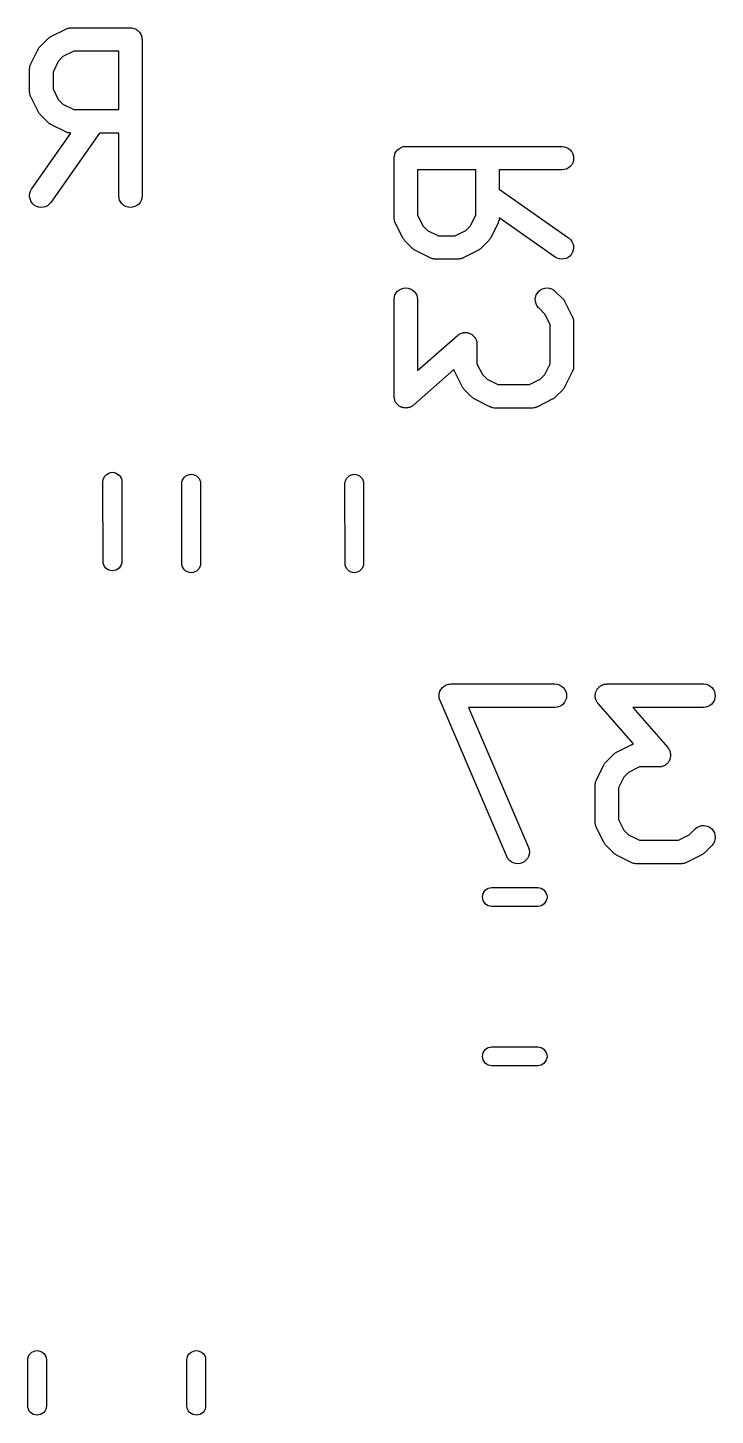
# Model space of a CAD drawing. Extents: x 112.9 to 160.3, y -137 to -94.4.
# Drawn here: x 149.33 to 153.74, y -114.01 to -105.13 of the extents above; entities that cross this region are included whole.
import ezdxf

# ---------------------------------------------------------------- set-up
doc = ezdxf.new("R2010")
doc.units = 0
doc.layers.add('BLACK', color=7, linetype='CONTINUOUS')

msp = doc.modelspace()

# ---------------------------------------------------------------- linework, layer by layer
at = {"layer": 'BLACK', "linetype": 'CONTINUOUS'}
for p, q in [((149.478, -105.183), (149.574, -105.135)), ((149.574, -105.135), (149.575, -105.135)), ((149.575, -105.135), (149.577, -105.134)), ((149.577, -105.134), (149.579, -105.133)), ((149.579, -105.133), (149.583, -105.132)), ((149.583, -105.132), (149.588, -105.13)), ((149.588, -105.13), (149.59, -105.129)), ((149.59, -105.129), (149.593, -105.129)), ((149.593, -105.129), (149.598, -105.128)), ((149.598, -105.128), (149.603, -105.128)), ((149.603, -105.128), (149.605, -105.128)), ((149.605, -105.128), (149.607, -105.127)), ((149.607, -105.127), (149.988, -105.127)), ((149.988, -105.127), (149.989, -105.127)), ((149.989, -105.127), (149.989, -105.127)), ((149.989, -105.127), (149.989, -105.127)), ((149.989, -105.127), (149.989, -105.127)), ((149.989, -105.127), (149.996, -105.128)), ((149.996, -105.128), (150.003, -105.129)), ((150.003, -105.129), (150.003, -105.129)), ((150.003, -105.129), (150.004, -105.129)), ((150.004, -105.129), (150.01, -105.131)), ((150.01, -105.131), (150.017, -105.133)), ((150.017, -105.133), (150.017, -105.133)), ((150.017, -105.133), (150.018, -105.133)), ((150.018, -105.133), (150.024, -105.137)), ((150.024, -105.137), (150.03, -105.14)), ((149.411, -105.245), (149.459, -105.197)), ((149.459, -105.197), (149.46, -105.196)), ((149.46, -105.196), (149.463, -105.194)), ((149.463, -105.194), (149.466, -105.191)), ((149.466, -105.191), (149.469, -105.189)), ((149.469, -105.189), (149.471, -105.187)), ((149.471, -105.187), (149.475, -105.185)), ((149.475, -105.185), (149.478, -105.183)), ((150.03, -105.14), (150.03, -105.14)), ((150.03, -105.14), (150.03, -105.14)), ((150.03, -105.14), (150.036, -105.145)), ((150.036, -105.145), (150.041, -105.15)), ((150.041, -105.15), (150.041, -105.15)), ((150.041, -105.15), (150.042, -105.15)), ((150.042, -105.15), (150.046, -105.155)), ((150.046, -105.155), (150.051, -105.161)), ((150.051, -105.161), (150.051, -105.161)), ((150.051, -105.161), (150.051, -105.161)), ((150.051, -105.161), (150.054, -105.168)), ((150.054, -105.168), (150.057, -105.174)), ((150.057, -105.174), (150.058, -105.174)), ((150.058, -105.174), (150.058, -105.174)), ((150.058, -105.174), (150.06, -105.181)), ((150.06, -105.181), (150.062, -105.188)), ((150.062, -105.188), (150.062, -105.188)), ((150.062, -105.188), (150.062, -105.188)), ((150.062, -105.188), (150.062, -105.195)), ((150.062, -105.195), (150.063, -105.202)), ((150.063, -105.202), (150.063, -106.202)), ((149.35, -105.359), (149.397, -105.264)), ((149.397, -105.264), (149.398, -105.263)), ((149.398, -105.263), (149.4, -105.26)), ((149.4, -105.26), (149.402, -105.256)), ((149.402, -105.256), (149.404, -105.253)), ((149.404, -105.253), (149.406, -105.251)), ((149.406, -105.251), (149.409, -105.248)), ((149.409, -105.248), (149.411, -105.245)), ((149.556, -105.312), (149.526, -105.342)), ((149.625, -105.277), (149.556, -105.312)), ((149.913, -105.277), (149.625, -105.277)), ((149.913, -105.651), (149.913, -105.277)), ((149.342, -105.387), (149.343, -105.382)), ((149.342, -105.39), (149.342, -105.387)), ((149.342, -105.392), (149.342, -105.39)), ((149.342, -105.393), (149.342, -105.392)), ((149.342, -105.536), (149.342, -105.393)), ((149.343, -105.377), (149.344, -105.375)), ((149.343, -105.382), (149.343, -105.377)), ((149.344, -105.373), (149.346, -105.368)), ((149.344, -105.375), (149.344, -105.373)), ((149.346, -105.368), (149.348, -105.363)), ((149.348, -105.363), (149.349, -105.361)), ((149.349, -105.361), (149.35, -105.359)), ((149.526, -105.342), (149.492, -105.411)), ((149.492, -105.411), (149.492, -105.518)), ((149.342, -105.538), (149.342, -105.536)), ((149.342, -105.54), (149.342, -105.538)), ((149.343, -105.545), (149.342, -105.54)), ((149.343, -105.55), (149.343, -105.545)), ((149.344, -105.552), (149.343, -105.55)), ((149.344, -105.555), (149.344, -105.552)), ((149.346, -105.559), (149.344, -105.555)), ((149.347, -105.564), (149.346, -105.559)), ((149.348, -105.566), (149.347, -105.564)), ((149.349, -105.568), (149.348, -105.566)), ((149.35, -105.569), (149.349, -105.568)), ((149.397, -105.664), (149.35, -105.569)), ((149.492, -105.518), (149.526, -105.587)), ((149.399, -105.668), (149.397, -105.664)), ((149.401, -105.672), (149.399, -105.668)), ((149.403, -105.674), (149.401, -105.672)), ((149.526, -105.587), (149.556, -105.617)), ((149.556, -105.617), (149.625, -105.651)), ((149.625, -105.651), (149.913, -105.651)), ((149.405, -105.677), (149.403, -105.674)), ((149.408, -105.68), (149.405, -105.677)), ((149.411, -105.683), (149.408, -105.68)), ((149.411, -105.684), (149.411, -105.683)), ((149.459, -105.732), (149.411, -105.684)), ((149.462, -105.734), (149.459, -105.732)), ((149.465, -105.737), (149.462, -105.734)), ((149.468, -105.739), (149.465, -105.737)), ((149.47, -105.741), (149.468, -105.739)), ((149.474, -105.743), (149.47, -105.741)), ((149.477, -105.745), (149.474, -105.743)), ((149.478, -105.746), (149.477, -105.745)), ((149.574, -105.793), (149.478, -105.746)), ((149.355, -106.159), (149.606, -105.801)), ((149.789, -105.801), (149.478, -106.245)), ((149.576, -105.794), (149.574, -105.793)), ((149.578, -105.795), (149.576, -105.794)), ((149.582, -105.797), (149.578, -105.795)), ((149.587, -105.799), (149.582, -105.797)), ((149.589, -105.799), (149.587, -105.799)), ((149.592, -105.8), (149.589, -105.799)), ((149.597, -105.8), (149.592, -105.8)), ((149.602, -105.801), (149.597, -105.8)), ((149.604, -105.801), (149.602, -105.801)), ((149.606, -105.801), (149.604, -105.801)), ((149.913, -105.801), (149.789, -105.801)), ((149.913, -106.202), (149.913, -105.801)), ((151.681, -105.94), (151.683, -105.933)), ((151.683, -105.932), (151.687, -105.926)), ((151.683, -105.933), (151.683, -105.932)), ((151.683, -105.933), (151.683, -105.933)), ((151.687, -105.926), (151.69, -105.92)), ((151.69, -105.92), (151.695, -105.914)), ((151.69, -105.92), (151.69, -105.92)), ((151.69, -105.92), (151.69, -105.92)), ((151.695, -105.914), (151.7, -105.909)), ((151.7, -105.908), (151.705, -105.904)), ((151.7, -105.909), (151.7, -105.908)), ((151.7, -105.909), (151.7, -105.909)), ((151.705, -105.904), (151.711, -105.899)), ((151.711, -105.899), (151.718, -105.896)), ((151.711, -105.899), (151.711, -105.899)), ((151.711, -105.899), (151.711, -105.899)), ((151.718, -105.896), (151.724, -105.893)), ((151.724, -105.892), (151.731, -105.89)), ((151.724, -105.893), (151.724, -105.892)), ((151.724, -105.892), (151.724, -105.892)), ((151.731, -105.89), (151.738, -105.888)), ((151.738, -105.888), (151.738, -105.888)), ((151.738, -105.888), (151.738, -105.888)), ((151.738, -105.888), (151.745, -105.888)), ((151.745, -105.888), (151.752, -105.887)), ((151.752, -105.887), (152.752, -105.887)), ((152.752, -105.887), (152.753, -105.887)), ((152.753, -105.887), (152.768, -105.889)), ((152.768, -105.889), (152.782, -105.893)), ((152.782, -105.893), (152.795, -105.9)), ((152.795, -105.9), (152.806, -105.909)), ((152.806, -105.909), (152.815, -105.921)), ((152.815, -105.921), (152.822, -105.934)), ((152.822, -105.934), (152.826, -105.948)), ((151.677, -105.961), (151.678, -105.954)), ((151.677, -105.962), (151.677, -105.961)), ((151.677, -105.961), (151.677, -105.961)), ((151.677, -105.961), (151.677, -105.961)), ((151.677, -105.961), (151.677, -105.961)), ((151.677, -106.343), (151.677, -105.962)), ((151.678, -105.954), (151.679, -105.947)), ((151.679, -105.946), (151.681, -105.94)), ((151.679, -105.947), (151.679, -105.946)), ((151.679, -105.947), (151.679, -105.947)), ((152.794, -106.024), (152.781, -106.031)), ((152.805, -106.015), (152.794, -106.024)), ((152.815, -106.004), (152.805, -106.015)), ((152.822, -105.991), (152.815, -106.004)), ((152.826, -105.977), (152.822, -105.991)), ((152.826, -105.948), (152.827, -105.962)), ((152.827, -105.962), (152.826, -105.977)), ((151.827, -106.037), (151.827, -106.325)), ((152.201, -106.037), (151.827, -106.037)), ((152.201, -106.325), (152.201, -106.037)), ((152.752, -106.037), (152.351, -106.037)), ((152.351, -106.037), (152.351, -106.161)), ((152.767, -106.035), (152.752, -106.037)), ((152.781, -106.031), (152.767, -106.035)), ((149.342, -106.201), (149.343, -106.186)), ((149.343, -106.215), (149.342, -106.201)), ((149.343, -106.186), (149.348, -106.172)), ((149.348, -106.172), (149.355, -106.159)), ((149.915, -106.217), (149.913, -106.202)), ((150.063, -106.203), (150.061, -106.218)), ((150.063, -106.202), (150.063, -106.203)), ((152.351, -106.161), (152.795, -106.472)), ((149.347, -106.229), (149.343, -106.215)), ((149.353, -106.242), (149.347, -106.229)), ((149.362, -106.254), (149.353, -106.242)), ((149.373, -106.264), (149.362, -106.254)), ((149.386, -106.271), (149.373, -106.264)), ((149.4, -106.275), (149.386, -106.271)), ((149.414, -106.277), (149.4, -106.275)), ((149.429, -106.276), (149.414, -106.277)), ((149.443, -106.273), (149.429, -106.276)), ((149.456, -106.266), (149.443, -106.273)), ((149.468, -106.257), (149.456, -106.266)), ((149.478, -106.246), (149.468, -106.257)), ((149.478, -106.245), (149.478, -106.246)), ((149.919, -106.231), (149.915, -106.217)), ((149.926, -106.244), (149.919, -106.231)), ((149.935, -106.255), (149.926, -106.244)), ((149.946, -106.265), (149.935, -106.255)), ((149.959, -106.272), (149.946, -106.265)), ((149.973, -106.276), (149.959, -106.272)), ((149.988, -106.277), (149.973, -106.276)), ((150.002, -106.276), (149.988, -106.277)), ((150.016, -106.272), (150.002, -106.276)), ((150.029, -106.265), (150.016, -106.272)), ((150.041, -106.256), (150.029, -106.265)), ((150.05, -106.245), (150.041, -106.256)), ((150.057, -106.232), (150.05, -106.245)), ((150.061, -106.218), (150.057, -106.232)), ((151.678, -106.345), (151.677, -106.343)), ((151.678, -106.347), (151.678, -106.345)), ((151.678, -106.352), (151.678, -106.347)), ((151.679, -106.357), (151.678, -106.352)), ((151.679, -106.36), (151.679, -106.357)), ((151.68, -106.362), (151.679, -106.36)), ((151.682, -106.367), (151.68, -106.362)), ((151.683, -106.371), (151.682, -106.367)), ((151.684, -106.373), (151.683, -106.371)), ((151.685, -106.375), (151.684, -106.373)), ((151.685, -106.376), (151.685, -106.375)), ((151.733, -106.472), (151.685, -106.376)), ((151.827, -106.325), (151.862, -106.394)), ((152.167, -106.394), (152.201, -106.325)), ((152.343, -106.376), (152.296, -106.472)), ((152.344, -106.374), (152.343, -106.376)), ((152.345, -106.372), (152.344, -106.374)), ((152.347, -106.368), (152.345, -106.372)), ((152.349, -106.363), (152.347, -106.368)), ((152.35, -106.358), (152.349, -106.361)), ((152.349, -106.361), (152.349, -106.363)), ((152.351, -106.348), (152.35, -106.353)), ((152.35, -106.353), (152.35, -106.358)), ((152.709, -106.595), (152.351, -106.344)), ((152.351, -106.344), (152.351, -106.346)), ((152.351, -106.346), (152.351, -106.348)), ((151.862, -106.394), (151.892, -106.424)), ((151.892, -106.424), (151.961, -106.458)), ((151.961, -106.458), (152.068, -106.458)), ((152.068, -106.458), (152.137, -106.424)), ((152.137, -106.424), (152.167, -106.394)), ((151.735, -106.475), (151.733, -106.472)), ((151.737, -106.479), (151.735, -106.475)), ((151.739, -106.481), (151.737, -106.479)), ((151.741, -106.484), (151.739, -106.481)), ((151.744, -106.487), (151.741, -106.484)), ((151.746, -106.49), (151.744, -106.487)), ((151.747, -106.491), (151.746, -106.49)), ((151.795, -106.539), (151.747, -106.491)), ((151.798, -106.541), (151.795, -106.539)), ((151.801, -106.544), (151.798, -106.541)), ((151.803, -106.546), (151.801, -106.544)), ((151.806, -106.548), (151.803, -106.546)), ((151.81, -106.55), (151.806, -106.548)), ((151.813, -106.552), (151.81, -106.55)), ((151.814, -106.553), (151.813, -106.552)), ((151.909, -106.6), (151.814, -106.553)), ((152.214, -106.553), (152.119, -106.6)), ((152.218, -106.551), (152.214, -106.553)), ((152.222, -106.549), (152.218, -106.551)), ((152.224, -106.547), (152.222, -106.549)), ((152.227, -106.545), (152.224, -106.547)), ((152.23, -106.542), (152.227, -106.545)), ((152.233, -106.539), (152.23, -106.542)), ((152.234, -106.539), (152.233, -106.539)), ((152.282, -106.491), (152.234, -106.539)), ((152.284, -106.488), (152.282, -106.491)), ((152.287, -106.485), (152.284, -106.488)), ((152.289, -106.482), (152.287, -106.485)), ((152.291, -106.48), (152.289, -106.482)), ((152.293, -106.476), (152.291, -106.48)), ((152.295, -106.473), (152.293, -106.476)), ((152.296, -106.472), (152.295, -106.473)), ((152.795, -106.472), (152.796, -106.472)), ((152.796, -106.472), (152.807, -106.482)), ((152.807, -106.482), (152.816, -106.494)), ((152.816, -106.494), (152.823, -106.507)), ((152.825, -106.55), (152.821, -106.564)), ((152.823, -106.507), (152.826, -106.521)), ((152.827, -106.536), (152.825, -106.55)), ((152.826, -106.521), (152.827, -106.536)), ((151.911, -106.601), (151.909, -106.6)), ((151.913, -106.602), (151.911, -106.601)), ((151.918, -106.604), (151.913, -106.602)), ((151.923, -106.606), (151.918, -106.604)), ((151.925, -106.606), (151.923, -106.606)), ((151.927, -106.607), (151.925, -106.606)), ((151.932, -106.607), (151.927, -106.607)), ((151.937, -106.608), (151.932, -106.607)), ((151.94, -106.608), (151.937, -106.608)), ((151.942, -106.608), (151.94, -106.608)), ((151.943, -106.608), (151.942, -106.608)), ((152.086, -106.608), (151.943, -106.608)), ((152.088, -106.608), (152.086, -106.608)), ((152.09, -106.608), (152.088, -106.608)), ((152.095, -106.607), (152.09, -106.608)), ((152.1, -106.607), (152.095, -106.607)), ((152.102, -106.606), (152.1, -106.607)), ((152.105, -106.606), (152.102, -106.606)), ((152.109, -106.604), (152.105, -106.606)), ((152.114, -106.603), (152.109, -106.604)), ((152.116, -106.602), (152.114, -106.603)), ((152.118, -106.601), (152.116, -106.602)), ((152.119, -106.6), (152.118, -106.601)), ((152.722, -106.602), (152.709, -106.595)), ((152.736, -106.607), (152.722, -106.602)), ((152.751, -106.608), (152.736, -106.607)), ((152.765, -106.607), (152.751, -106.608)), ((152.779, -106.603), (152.765, -106.607)), ((152.792, -106.597), (152.779, -106.603)), ((152.804, -106.588), (152.792, -106.597)), ((152.814, -106.577), (152.804, -106.588)), ((152.821, -106.564), (152.814, -106.577)), ((151.683, -106.837), (151.69, -106.824)), ((151.69, -106.824), (151.7, -106.813)), ((151.7, -106.813), (151.711, -106.804)), ((151.711, -106.804), (151.724, -106.797)), ((151.724, -106.797), (151.738, -106.793)), ((151.738, -106.793), (151.753, -106.792)), ((151.753, -106.792), (151.767, -106.793)), ((151.767, -106.793), (151.781, -106.798)), ((151.781, -106.798), (151.794, -106.804)), ((151.794, -106.804), (151.806, -106.814)), ((151.806, -106.814), (151.815, -106.825)), ((151.815, -106.825), (151.822, -106.838)), ((152.588, -106.837), (152.595, -106.825)), ((152.595, -106.825), (152.604, -106.813)), ((152.604, -106.813), (152.616, -106.804)), ((152.616, -106.804), (152.629, -106.797)), ((152.629, -106.797), (152.643, -106.793)), ((152.643, -106.793), (152.657, -106.792)), ((152.657, -106.792), (152.672, -106.793)), ((152.672, -106.793), (152.686, -106.797)), ((152.686, -106.797), (152.699, -106.804)), ((152.699, -106.804), (152.71, -106.814)), ((152.71, -106.814), (152.758, -106.861)), ((151.677, -106.866), (151.679, -106.851)), ((151.677, -106.867), (151.677, -106.866)), ((151.677, -107.486), (151.677, -106.867)), ((151.679, -106.851), (151.683, -106.837)), ((151.822, -106.838), (151.826, -106.852)), ((151.826, -106.852), (151.827, -106.867)), ((151.827, -106.867), (151.827, -107.32)), ((152.582, -106.866), (152.584, -106.851)), ((152.583, -106.88), (152.582, -106.866)), ((152.588, -106.895), (152.583, -106.88)), ((152.584, -106.851), (152.588, -106.837)), ((152.594, -106.908), (152.588, -106.895)), ((152.603, -106.919), (152.594, -106.908)), ((152.758, -106.861), (152.759, -106.862)), ((152.759, -106.862), (152.761, -106.865)), ((152.761, -106.865), (152.764, -106.868)), ((152.764, -106.868), (152.766, -106.871)), ((152.766, -106.871), (152.768, -106.873)), ((152.768, -106.873), (152.77, -106.877)), ((152.77, -106.877), (152.772, -106.881)), ((152.772, -106.881), (152.819, -106.976)), ((152.604, -106.92), (152.603, -106.919)), ((152.643, -106.959), (152.604, -106.92)), ((152.677, -107.027), (152.643, -106.959)), ((152.819, -106.976), (152.82, -106.977)), ((152.82, -106.977), (152.821, -106.979)), ((152.821, -106.979), (152.822, -106.981)), ((152.822, -106.981), (152.823, -106.986)), ((152.823, -106.986), (152.825, -106.991)), ((152.825, -106.991), (152.825, -106.993)), ((152.825, -106.993), (152.826, -106.995)), ((152.826, -106.995), (152.826, -107)), ((152.826, -107), (152.827, -107.005)), ((152.089, -107.093), (152.092, -107.09)), ((152.092, -107.09), (152.095, -107.088)), ((152.095, -107.088), (152.097, -107.087)), ((152.097, -107.087), (152.101, -107.085)), ((152.101, -107.085), (152.105, -107.083)), ((152.105, -107.083), (152.108, -107.082)), ((152.108, -107.082), (152.11, -107.081)), ((152.11, -107.081), (152.115, -107.08)), ((152.115, -107.08), (152.119, -107.079)), ((152.119, -107.079), (152.122, -107.078)), ((152.122, -107.078), (152.124, -107.078)), ((152.124, -107.078), (152.129, -107.078)), ((152.129, -107.078), (152.134, -107.077)), ((152.134, -107.077), (152.136, -107.078)), ((152.136, -107.078), (152.139, -107.078)), ((152.139, -107.078), (152.144, -107.078)), ((152.144, -107.078), (152.148, -107.079)), ((152.148, -107.079), (152.151, -107.08)), ((152.151, -107.08), (152.154, -107.08)), ((152.154, -107.08), (152.158, -107.082)), ((152.158, -107.082), (152.162, -107.083)), ((152.162, -107.083), (152.165, -107.084)), ((152.165, -107.084), (152.167, -107.085)), ((152.167, -107.085), (152.171, -107.088)), ((152.171, -107.088), (152.175, -107.09)), ((152.175, -107.09), (152.177, -107.092)), ((152.177, -107.092), (152.18, -107.093)), ((152.677, -107.278), (152.677, -107.027)), ((152.827, -107.005), (152.827, -107.007)), ((152.827, -107.007), (152.827, -107.01)), ((152.827, -107.01), (152.827, -107.295)), ((151.827, -107.32), (152.084, -107.096)), ((152.084, -107.096), (152.085, -107.095)), ((152.085, -107.095), (152.089, -107.093)), ((152.18, -107.093), (152.183, -107.097)), ((152.183, -107.097), (152.187, -107.1)), ((152.187, -107.1), (152.188, -107.102)), ((152.188, -107.102), (152.19, -107.103)), ((152.19, -107.103), (152.193, -107.107)), ((152.193, -107.107), (152.196, -107.111)), ((152.196, -107.111), (152.197, -107.113)), ((152.197, -107.113), (152.199, -107.115)), ((152.199, -107.115), (152.2, -107.12)), ((152.2, -107.12), (152.203, -107.124)), ((152.203, -107.124), (152.203, -107.126)), ((152.203, -107.126), (152.205, -107.129)), ((152.205, -107.129), (152.206, -107.133)), ((152.206, -107.133), (152.207, -107.138)), ((152.207, -107.138), (152.207, -107.14)), ((152.207, -107.14), (152.208, -107.143)), ((152.208, -107.143), (152.208, -107.148)), ((152.208, -107.148), (152.208, -107.152)), ((152.208, -107.152), (152.208, -107.278)), ((152.061, -107.315), (151.802, -107.542)), ((152.063, -107.319), (152.061, -107.315)), ((152.064, -107.324), (152.063, -107.319)), ((152.065, -107.326), (152.064, -107.324)), ((152.066, -107.328), (152.065, -107.326)), ((152.066, -107.329), (152.066, -107.328)), ((152.114, -107.424), (152.066, -107.329)), ((152.208, -107.278), (152.243, -107.346)), ((152.243, -107.346), (152.273, -107.376)), ((152.613, -107.376), (152.643, -107.346)), ((152.643, -107.346), (152.677, -107.278)), ((152.819, -107.329), (152.772, -107.424)), ((152.82, -107.327), (152.819, -107.329)), ((152.821, -107.325), (152.82, -107.327)), ((152.823, -107.32), (152.821, -107.325)), ((152.825, -107.315), (152.823, -107.32)), ((152.826, -107.311), (152.825, -107.313)), ((152.825, -107.313), (152.825, -107.315)), ((152.827, -107.301), (152.826, -107.306)), ((152.826, -107.306), (152.826, -107.311)), ((152.827, -107.295), (152.827, -107.296)), ((152.827, -107.296), (152.827, -107.298)), ((152.827, -107.298), (152.827, -107.301)), ((152.116, -107.428), (152.114, -107.424)), ((152.118, -107.431), (152.116, -107.428)), ((152.12, -107.434), (152.118, -107.431)), ((152.122, -107.436), (152.12, -107.434)), ((152.125, -107.439), (152.122, -107.436)), ((152.127, -107.443), (152.125, -107.439)), ((152.128, -107.444), (152.127, -107.443)), ((152.176, -107.491), (152.128, -107.444)), ((152.273, -107.376), (152.342, -107.411)), ((152.342, -107.411), (152.544, -107.411)), ((152.544, -107.411), (152.613, -107.376)), ((152.758, -107.444), (152.71, -107.491)), ((152.76, -107.44), (152.758, -107.444)), ((152.763, -107.437), (152.76, -107.44)), ((152.765, -107.435), (152.763, -107.437)), ((152.767, -107.432), (152.765, -107.435)), ((152.769, -107.428), (152.767, -107.432)), ((152.771, -107.425), (152.769, -107.428)), ((152.772, -107.424), (152.771, -107.425)), ((151.678, -107.49), (151.677, -107.486)), ((151.678, -107.495), (151.678, -107.49)), ((151.679, -107.498), (151.678, -107.495)), ((151.679, -107.5), (151.679, -107.498)), ((151.68, -107.505), (151.679, -107.5)), ((151.681, -107.509), (151.68, -107.505)), ((151.682, -107.512), (151.681, -107.509)), ((151.683, -107.514), (151.682, -107.512)), ((151.685, -107.518), (151.683, -107.514)), ((151.687, -107.523), (151.685, -107.518)), ((151.689, -107.525), (151.687, -107.523)), ((151.69, -107.527), (151.689, -107.525)), ((151.693, -107.531), (151.69, -107.527)), ((151.696, -107.535), (151.693, -107.531)), ((151.697, -107.537), (151.696, -107.535)), ((152.179, -107.494), (152.176, -107.491)), ((152.182, -107.497), (152.179, -107.494)), ((152.184, -107.498), (152.182, -107.497)), ((152.187, -107.5), (152.184, -107.498)), ((152.191, -107.502), (152.187, -107.5)), ((152.194, -107.505), (152.191, -107.502)), ((152.195, -107.505), (152.194, -107.505)), ((152.29, -107.553), (152.195, -107.505)), ((152.691, -107.505), (152.595, -107.553)), ((152.694, -107.503), (152.691, -107.505)), ((152.698, -107.501), (152.694, -107.503)), ((152.7, -107.499), (152.698, -107.501)), ((152.703, -107.497), (152.7, -107.499)), ((152.706, -107.494), (152.703, -107.497)), ((152.709, -107.492), (152.706, -107.494)), ((152.71, -107.491), (152.709, -107.492)), ((151.699, -107.539), (151.697, -107.537)), ((151.703, -107.542), (151.699, -107.539)), ((151.706, -107.545), (151.703, -107.542)), ((151.708, -107.546), (151.706, -107.545)), ((151.71, -107.548), (151.708, -107.546)), ((151.715, -107.55), (151.71, -107.548)), ((151.719, -107.553), (151.715, -107.55)), ((151.721, -107.554), (151.719, -107.553)), ((151.723, -107.555), (151.721, -107.554)), ((151.728, -107.556), (151.723, -107.555)), ((151.732, -107.558), (151.728, -107.556)), ((151.735, -107.558), (151.732, -107.558)), ((151.737, -107.559), (151.735, -107.558)), ((151.742, -107.56), (151.737, -107.559)), ((151.747, -107.56), (151.742, -107.56)), ((151.749, -107.56), (151.747, -107.56)), ((151.752, -107.561), (151.749, -107.56)), ((151.757, -107.56), (151.752, -107.561)), ((151.761, -107.56), (151.757, -107.56)), ((151.764, -107.56), (151.761, -107.56)), ((151.766, -107.559), (151.764, -107.56)), ((151.771, -107.558), (151.766, -107.559)), ((151.776, -107.557), (151.771, -107.558)), ((151.778, -107.556), (151.776, -107.557)), ((151.78, -107.555), (151.778, -107.556)), ((151.785, -107.553), (151.78, -107.555)), ((151.789, -107.551), (151.785, -107.553)), ((151.791, -107.55), (151.789, -107.551)), ((151.793, -107.548), (151.791, -107.55)), ((151.797, -107.546), (151.793, -107.548)), ((151.801, -107.543), (151.797, -107.546)), ((151.802, -107.542), (151.801, -107.543)), ((152.292, -107.554), (152.29, -107.553)), ((152.294, -107.555), (152.292, -107.554)), ((152.299, -107.556), (152.294, -107.555)), ((152.304, -107.558), (152.299, -107.556)), ((152.306, -107.558), (152.304, -107.558)), ((152.308, -107.559), (152.306, -107.558)), ((152.313, -107.56), (152.308, -107.559)), ((152.318, -107.561), (152.313, -107.56)), ((152.321, -107.56), (152.318, -107.561)), ((152.323, -107.561), (152.321, -107.56)), ((152.324, -107.561), (152.323, -107.561)), ((152.562, -107.561), (152.324, -107.561)), ((152.564, -107.56), (152.562, -107.561)), ((152.566, -107.561), (152.564, -107.56)), ((152.571, -107.56), (152.566, -107.561)), ((152.576, -107.559), (152.571, -107.56)), ((152.579, -107.559), (152.576, -107.559)), ((152.581, -107.558), (152.579, -107.559)), ((152.586, -107.557), (152.581, -107.558)), ((152.59, -107.555), (152.586, -107.557)), ((152.592, -107.554), (152.59, -107.555)), ((152.595, -107.553), (152.592, -107.554)), ((152.595, -107.553), (152.595, -107.553)), ((149.839, -107.983), (149.849, -107.977)), ((149.849, -107.977), (149.861, -107.974)), ((149.861, -107.974), (149.873, -107.972)), ((149.873, -107.972), (149.884, -107.974)), ((149.884, -107.974), (149.896, -107.977)), ((149.896, -107.977), (149.906, -107.983)), ((149.812, -108.03), (149.813, -108.021)), ((149.813, -108.545), (149.812, -108.03)), ((149.813, -108.021), (149.817, -108.01)), ((149.817, -108.01), (149.822, -107.999)), ((149.822, -107.999), (149.83, -107.99)), ((149.83, -107.99), (149.839, -107.983)), ((149.906, -107.983), (149.915, -107.99)), ((149.915, -107.99), (149.923, -107.999)), ((149.923, -107.999), (149.928, -108.01)), ((149.928, -108.01), (149.932, -108.021)), ((149.932, -108.021), (149.933, -108.03)), ((149.933, -108.03), (149.933, -108.545)), ((150.317, -108.042), (150.318, -108.034)), ((150.318, -108.558), (150.317, -108.042)), ((150.318, -108.034), (150.322, -108.022)), ((150.322, -108.022), (150.327, -108.012)), ((150.327, -108.012), (150.335, -108.003)), ((150.335, -108.003), (150.344, -107.995)), ((150.344, -107.995), (150.354, -107.99)), ((150.354, -107.99), (150.366, -107.986)), ((150.366, -107.986), (150.377, -107.985)), ((150.377, -107.985), (150.389, -107.986)), ((150.389, -107.986), (150.401, -107.99)), ((150.401, -107.99), (150.411, -107.995)), ((150.411, -107.995), (150.42, -108.003)), ((150.42, -108.003), (150.428, -108.012)), ((150.428, -108.012), (150.433, -108.022)), ((150.433, -108.022), (150.437, -108.034)), ((150.437, -108.034), (150.438, -108.042)), ((150.438, -108.042), (150.438, -108.558)), ((151.362, -108.042), (151.363, -108.034)), ((151.363, -108.558), (151.362, -108.042)), ((151.363, -108.034), (151.367, -108.022)), ((151.367, -108.022), (151.372, -108.012)), ((151.372, -108.012), (151.38, -108.003)), ((151.38, -108.003), (151.389, -107.995)), ((151.389, -107.995), (151.399, -107.99)), ((151.399, -107.99), (151.411, -107.986)), ((151.411, -107.986), (151.422, -107.985)), ((151.422, -107.985), (151.434, -107.986)), ((151.434, -107.986), (151.446, -107.99)), ((151.446, -107.99), (151.456, -107.995)), ((151.456, -107.995), (151.465, -108.003)), ((151.465, -108.003), (151.473, -108.012)), ((151.473, -108.012), (151.478, -108.022)), ((151.478, -108.022), (151.482, -108.034)), ((151.482, -108.034), (151.482, -108.042)), ((151.482, -108.042), (151.482, -108.558)), ((149.813, -108.554), (149.813, -108.545)), ((149.817, -108.565), (149.813, -108.554)), ((149.822, -108.576), (149.817, -108.565)), ((149.83, -108.585), (149.822, -108.576)), ((149.839, -108.592), (149.83, -108.585)), ((149.849, -108.598), (149.839, -108.592)), ((149.861, -108.601), (149.849, -108.598)), ((149.873, -108.603), (149.861, -108.601)), ((149.884, -108.601), (149.873, -108.603)), ((149.896, -108.598), (149.884, -108.601)), ((149.906, -108.592), (149.896, -108.598)), ((149.915, -108.585), (149.906, -108.592)), ((149.923, -108.576), (149.915, -108.585)), ((149.928, -108.565), (149.923, -108.576)), ((149.932, -108.554), (149.928, -108.565)), ((149.933, -108.545), (149.932, -108.554)), ((150.318, -108.566), (150.318, -108.558)), ((150.322, -108.578), (150.318, -108.566)), ((150.327, -108.588), (150.322, -108.578)), ((150.335, -108.597), (150.327, -108.588)), ((150.344, -108.605), (150.335, -108.597)), ((150.42, -108.597), (150.411, -108.605)), ((150.428, -108.588), (150.42, -108.597)), ((150.433, -108.578), (150.428, -108.588)), ((150.437, -108.566), (150.433, -108.578)), ((150.438, -108.558), (150.437, -108.566)), ((151.363, -108.566), (151.363, -108.558)), ((151.367, -108.578), (151.363, -108.566)), ((151.372, -108.588), (151.367, -108.578)), ((151.38, -108.597), (151.372, -108.588)), ((151.389, -108.605), (151.38, -108.597)), ((151.465, -108.597), (151.456, -108.605)), ((151.473, -108.588), (151.465, -108.597)), ((151.478, -108.578), (151.473, -108.588)), ((151.482, -108.566), (151.478, -108.578)), ((151.482, -108.558), (151.482, -108.566)), ((150.354, -108.61), (150.344, -108.605)), ((150.366, -108.614), (150.354, -108.61)), ((150.377, -108.615), (150.366, -108.614)), ((150.389, -108.614), (150.377, -108.615)), ((150.401, -108.61), (150.389, -108.614)), ((150.411, -108.605), (150.401, -108.61)), ((151.399, -108.61), (151.389, -108.605)), ((151.411, -108.614), (151.399, -108.61)), ((151.422, -108.615), (151.411, -108.614)), ((151.434, -108.614), (151.422, -108.615)), ((151.446, -108.61), (151.434, -108.614)), ((151.456, -108.605), (151.446, -108.61)), ((151.965, -109.402), (151.966, -109.395)), ((151.966, -109.395), (151.967, -109.388)), ((151.967, -109.387), (151.969, -109.381)), ((151.967, -109.388), (151.967, -109.387)), ((151.967, -109.388), (151.967, -109.388)), ((151.969, -109.381), (151.971, -109.374)), ((151.971, -109.373), (151.975, -109.367)), ((151.971, -109.374), (151.971, -109.373)), ((151.971, -109.374), (151.971, -109.374)), ((151.975, -109.367), (151.978, -109.361)), ((151.978, -109.36), (151.983, -109.355)), ((151.978, -109.361), (151.978, -109.36)), ((151.978, -109.361), (151.978, -109.361)), ((151.983, -109.355), (151.987, -109.35)), ((151.987, -109.35), (151.987, -109.349)), ((151.987, -109.349), (151.988, -109.349)), ((151.988, -109.349), (151.993, -109.345)), ((151.993, -109.345), (151.999, -109.34)), ((151.999, -109.34), (152.005, -109.337)), ((151.999, -109.34), (151.999, -109.34)), ((151.999, -109.34), (151.999, -109.34)), ((152.005, -109.337), (152.011, -109.333)), ((152.011, -109.333), (152.012, -109.333)), ((152.012, -109.333), (152.019, -109.331)), ((152.012, -109.333), (152.012, -109.333)), ((152.019, -109.331), (152.025, -109.329)), ((152.025, -109.329), (152.026, -109.329)), ((152.026, -109.329), (152.033, -109.328)), ((152.026, -109.329), (152.026, -109.329)), ((152.033, -109.328), (152.04, -109.327)), ((152.04, -109.327), (152.04, -109.327)), ((152.04, -109.327), (152.04, -109.327)), ((152.04, -109.327), (152.707, -109.327)), ((152.707, -109.327), (152.708, -109.327)), ((152.708, -109.327), (152.723, -109.329)), ((152.723, -109.329), (152.737, -109.333)), ((152.737, -109.333), (152.75, -109.34)), ((152.75, -109.34), (152.761, -109.35)), ((152.761, -109.35), (152.77, -109.361)), ((152.77, -109.361), (152.777, -109.374)), ((152.777, -109.374), (152.781, -109.388)), ((152.781, -109.388), (152.782, -109.403)), ((152.965, -109.402), (152.966, -109.399)), ((152.966, -109.397), (152.967, -109.392)), ((152.966, -109.399), (152.966, -109.397)), ((152.967, -109.387), (152.968, -109.385)), ((152.967, -109.392), (152.967, -109.387)), ((152.968, -109.382), (152.97, -109.378)), ((152.968, -109.385), (152.968, -109.382)), ((152.97, -109.378), (152.971, -109.373)), ((152.971, -109.373), (152.973, -109.371)), ((152.973, -109.371), (152.974, -109.369)), ((152.974, -109.369), (152.976, -109.365)), ((152.976, -109.365), (152.978, -109.36)), ((152.978, -109.36), (152.98, -109.358)), ((152.98, -109.358), (152.981, -109.356)), ((152.981, -109.356), (152.985, -109.353)), ((152.985, -109.353), (152.988, -109.349)), ((152.988, -109.349), (152.99, -109.347)), ((152.99, -109.347), (152.991, -109.346)), ((152.991, -109.346), (152.995, -109.343)), ((152.995, -109.343), (152.999, -109.34)), ((152.999, -109.34), (153.001, -109.339)), ((153.001, -109.339), (153.003, -109.337)), ((153.003, -109.337), (153.008, -109.335)), ((153.008, -109.335), (153.012, -109.333)), ((153.012, -109.333), (153.014, -109.332)), ((153.014, -109.332), (153.017, -109.331)), ((153.017, -109.331), (153.021, -109.33)), ((153.021, -109.33), (153.026, -109.329)), ((153.026, -109.329), (153.029, -109.329)), ((153.029, -109.329), (153.031, -109.328)), ((153.031, -109.328), (153.036, -109.328)), ((153.036, -109.328), (153.04, -109.327)), ((153.04, -109.327), (153.66, -109.327)), ((153.66, -109.327), (153.661, -109.327)), ((153.661, -109.327), (153.675, -109.329)), ((153.675, -109.329), (153.689, -109.333)), ((153.689, -109.333), (153.702, -109.34)), ((153.702, -109.34), (153.713, -109.35)), ((153.713, -109.35), (153.722, -109.361)), ((153.722, -109.361), (153.729, -109.374)), ((153.729, -109.374), (153.733, -109.388)), ((153.733, -109.388), (153.735, -109.403)), ((151.966, -109.409), (151.965, -109.402)), ((151.965, -109.402), (151.966, -109.402)), ((151.966, -109.402), (151.965, -109.402)), ((151.967, -109.416), (151.966, -109.409)), ((151.967, -109.417), (151.967, -109.416)), ((151.969, -109.424), (151.967, -109.417)), ((151.967, -109.417), (151.967, -109.417)), ((151.971, -109.43), (151.969, -109.424)), ((151.971, -109.431), (151.971, -109.43)), ((151.972, -109.432), (151.971, -109.431)), ((151.971, -109.431), (151.971, -109.431)), ((152.4, -110.432), (151.972, -109.432)), ((152.707, -109.477), (152.154, -109.477)), ((152.154, -109.477), (152.538, -110.373)), ((152.722, -109.476), (152.707, -109.477)), ((152.736, -109.472), (152.722, -109.476)), ((152.749, -109.465), (152.736, -109.472)), ((152.76, -109.456), (152.749, -109.465)), ((152.769, -109.444), (152.76, -109.456)), ((152.776, -109.431), (152.769, -109.444)), ((152.781, -109.417), (152.776, -109.431)), ((152.782, -109.403), (152.781, -109.417)), ((152.966, -109.407), (152.965, -109.402)), ((152.966, -109.411), (152.966, -109.407)), ((152.967, -109.414), (152.966, -109.411)), ((152.967, -109.416), (152.967, -109.414)), ((152.968, -109.421), (152.967, -109.416)), ((152.969, -109.426), (152.968, -109.421)), ((152.97, -109.428), (152.969, -109.426)), ((152.971, -109.43), (152.97, -109.428)), ((152.973, -109.435), (152.971, -109.43)), ((152.975, -109.439), (152.973, -109.435)), ((152.977, -109.441), (152.975, -109.439)), ((152.978, -109.443), (152.977, -109.441)), ((152.981, -109.447), (152.978, -109.443)), ((152.983, -109.451), (152.981, -109.447)), ((152.984, -109.452), (152.983, -109.451)), ((153.211, -109.711), (152.984, -109.452)), ((153.66, -109.477), (153.206, -109.477)), ((153.206, -109.477), (153.43, -109.734)), ((153.674, -109.476), (153.66, -109.477)), ((153.688, -109.472), (153.674, -109.476)), ((153.701, -109.465), (153.688, -109.472)), ((153.712, -109.456), (153.701, -109.465)), ((153.722, -109.444), (153.712, -109.456)), ((153.729, -109.431), (153.722, -109.444)), ((153.733, -109.417), (153.729, -109.431)), ((153.735, -109.403), (153.733, -109.417)), ((153.102, -109.764), (153.197, -109.716)), ((153.197, -109.716), (153.198, -109.716)), ((153.198, -109.716), (153.2, -109.715)), ((153.2, -109.715), (153.202, -109.714)), ((153.202, -109.714), (153.207, -109.713)), ((153.207, -109.713), (153.211, -109.711)), ((153.43, -109.734), (153.431, -109.735)), ((153.431, -109.735), (153.434, -109.739)), ((153.434, -109.739), (153.437, -109.742)), ((153.437, -109.742), (153.438, -109.745)), ((153.438, -109.745), (153.439, -109.747)), ((153.439, -109.747), (153.441, -109.751)), ((153.441, -109.751), (153.443, -109.755)), ((153.443, -109.755), (153.444, -109.758)), ((152.973, -109.94), (153.021, -109.845)), ((153.021, -109.844), (153.024, -109.841)), ((153.021, -109.845), (153.021, -109.844)), ((153.024, -109.841), (153.026, -109.837)), ((153.026, -109.837), (153.028, -109.834)), ((153.028, -109.834), (153.029, -109.832)), ((153.029, -109.832), (153.032, -109.829)), ((153.032, -109.829), (153.035, -109.826)), ((153.035, -109.826), (153.083, -109.778)), ((153.083, -109.777), (153.087, -109.775)), ((153.083, -109.778), (153.083, -109.777)), ((153.087, -109.775), (153.09, -109.772)), ((153.09, -109.772), (153.092, -109.77)), ((153.092, -109.77), (153.095, -109.768)), ((153.095, -109.768), (153.099, -109.766)), ((153.099, -109.766), (153.102, -109.764)), ((153.419, -109.843), (153.415, -109.846)), ((153.423, -109.84), (153.419, -109.843)), ((153.425, -109.838), (153.423, -109.84)), ((153.427, -109.837), (153.425, -109.838)), ((153.43, -109.833), (153.427, -109.837)), ((153.433, -109.83), (153.43, -109.833)), ((153.434, -109.827), (153.433, -109.83)), ((153.436, -109.825), (153.434, -109.827)), ((153.438, -109.821), (153.436, -109.825)), ((153.441, -109.817), (153.438, -109.821)), ((153.442, -109.815), (153.441, -109.817)), ((153.443, -109.812), (153.442, -109.815)), ((153.444, -109.808), (153.443, -109.812)), ((153.444, -109.758), (153.445, -109.76)), ((153.446, -109.804), (153.444, -109.808)), ((153.445, -109.76), (153.446, -109.765)), ((153.446, -109.765), (153.447, -109.769)), ((153.447, -109.798), (153.446, -109.801)), ((153.446, -109.801), (153.446, -109.804)), ((153.447, -109.769), (153.448, -109.772)), ((153.448, -109.794), (153.447, -109.798)), ((153.448, -109.772), (153.448, -109.774)), ((153.448, -109.774), (153.448, -109.779)), ((153.448, -109.779), (153.449, -109.784)), ((153.449, -109.789), (153.448, -109.794)), ((153.449, -109.784), (153.449, -109.786)), ((153.449, -109.786), (153.449, -109.789)), ((153.15, -109.923), (153.115, -109.992)), ((153.18, -109.893), (153.15, -109.923)), ((153.249, -109.858), (153.18, -109.893)), ((153.374, -109.858), (153.249, -109.858)), ((153.378, -109.858), (153.374, -109.858)), ((153.383, -109.858), (153.378, -109.858)), ((153.386, -109.857), (153.383, -109.858)), ((153.388, -109.857), (153.386, -109.857)), ((153.393, -109.856), (153.388, -109.857)), ((153.397, -109.855), (153.393, -109.856)), ((153.4, -109.853), (153.397, -109.855)), ((153.402, -109.853), (153.4, -109.853)), ((153.407, -109.85), (153.402, -109.853)), ((153.411, -109.849), (153.407, -109.85)), ((153.413, -109.847), (153.411, -109.849)), ((153.415, -109.846), (153.413, -109.847)), ((152.965, -109.973), (152.966, -109.971)), ((152.965, -109.974), (152.965, -109.973)), ((152.965, -110.212), (152.965, -109.974)), ((152.966, -109.968), (152.967, -109.963)), ((152.966, -109.971), (152.966, -109.968)), ((152.967, -109.958), (152.968, -109.956)), ((152.967, -109.963), (152.967, -109.958)), ((152.968, -109.954), (152.97, -109.949)), ((152.968, -109.956), (152.968, -109.954)), ((152.97, -109.949), (152.972, -109.944)), ((152.972, -109.944), (152.973, -109.942)), ((152.973, -109.942), (152.973, -109.94)), ((153.115, -109.992), (153.115, -110.194)), ((153.115, -110.194), (153.15, -110.263)), ((152.966, -110.214), (152.965, -110.212)), ((152.966, -110.216), (152.966, -110.214)), ((152.966, -110.221), (152.966, -110.216)), ((152.967, -110.226), (152.966, -110.221)), ((152.968, -110.229), (152.967, -110.226)), ((152.968, -110.231), (152.968, -110.229)), ((152.97, -110.236), (152.968, -110.231)), ((152.971, -110.24), (152.97, -110.236)), ((152.972, -110.242), (152.971, -110.24)), ((152.973, -110.245), (152.972, -110.242)), ((153.021, -110.341), (152.973, -110.245)), ((152.973, -110.245), (152.973, -110.245)), ((153.15, -110.263), (153.18, -110.293)), ((153.567, -110.293), (153.606, -110.254)), ((153.606, -110.254), (153.607, -110.253)), ((153.607, -110.253), (153.619, -110.244)), ((153.619, -110.244), (153.632, -110.238)), ((153.632, -110.238), (153.646, -110.233)), ((153.646, -110.233), (153.66, -110.232)), ((153.66, -110.232), (153.675, -110.234)), ((153.675, -110.234), (153.689, -110.238)), ((153.689, -110.238), (153.702, -110.245)), ((153.702, -110.245), (153.713, -110.254)), ((153.713, -110.254), (153.722, -110.266)), ((153.722, -110.266), (153.729, -110.279)), ((153.729, -110.279), (153.733, -110.293)), ((152.538, -110.373), (152.538, -110.374)), ((152.538, -110.374), (152.543, -110.388)), ((153.023, -110.344), (153.021, -110.341)), ((153.025, -110.348), (153.023, -110.344)), ((153.027, -110.35), (153.025, -110.348)), ((153.029, -110.353), (153.027, -110.35)), ((153.032, -110.356), (153.029, -110.353)), ((153.034, -110.359), (153.032, -110.356)), ((153.035, -110.36), (153.034, -110.359)), ((153.083, -110.408), (153.035, -110.36)), ((153.18, -110.293), (153.249, -110.327)), ((153.249, -110.327), (153.499, -110.327)), ((153.499, -110.327), (153.567, -110.293)), ((153.713, -110.36), (153.665, -110.408)), ((153.722, -110.349), (153.713, -110.36)), ((153.729, -110.336), (153.722, -110.349)), ((153.733, -110.322), (153.729, -110.336)), ((153.733, -110.293), (153.735, -110.307)), ((153.735, -110.307), (153.733, -110.322)), ((152.407, -110.445), (152.4, -110.432)), ((152.417, -110.456), (152.407, -110.445)), ((152.428, -110.465), (152.417, -110.456)), ((152.441, -110.472), (152.428, -110.465)), ((152.511, -110.465), (152.498, -110.472)), ((152.522, -110.455), (152.511, -110.465)), ((152.532, -110.444), (152.522, -110.455)), ((152.538, -110.431), (152.532, -110.444)), ((152.543, -110.417), (152.538, -110.431)), ((152.543, -110.388), (152.544, -110.402)), ((152.544, -110.402), (152.543, -110.417)), ((153.086, -110.41), (153.083, -110.408)), ((153.089, -110.413), (153.086, -110.41)), ((153.092, -110.415), (153.089, -110.413)), ((153.094, -110.417), (153.092, -110.415)), ((153.098, -110.419), (153.094, -110.417)), ((153.101, -110.421), (153.098, -110.419)), ((153.102, -110.422), (153.101, -110.421)), ((153.197, -110.469), (153.102, -110.422)), ((153.645, -110.422), (153.55, -110.469)), ((153.649, -110.42), (153.645, -110.422)), ((153.653, -110.418), (153.649, -110.42)), ((153.655, -110.416), (153.653, -110.418)), ((153.658, -110.414), (153.655, -110.416)), ((153.661, -110.411), (153.658, -110.414)), ((153.664, -110.409), (153.661, -110.411)), ((153.665, -110.408), (153.664, -110.409)), ((152.455, -110.476), (152.441, -110.472)), ((152.47, -110.477), (152.455, -110.476)), ((152.484, -110.476), (152.47, -110.477)), ((152.498, -110.472), (152.484, -110.476)), ((153.199, -110.47), (153.197, -110.469)), ((153.201, -110.471), (153.199, -110.47)), ((153.206, -110.473), (153.201, -110.471)), ((153.211, -110.475), (153.206, -110.473)), ((153.213, -110.475), (153.211, -110.475)), ((153.215, -110.476), (153.213, -110.475)), ((153.22, -110.476), (153.215, -110.476)), ((153.226, -110.477), (153.22, -110.476)), ((153.228, -110.477), (153.226, -110.477)), ((153.23, -110.477), (153.228, -110.477)), ((153.231, -110.477), (153.23, -110.477)), ((153.517, -110.477), (153.231, -110.477)), ((153.519, -110.477), (153.517, -110.477)), ((153.521, -110.477), (153.519, -110.477)), ((153.526, -110.476), (153.521, -110.477)), ((153.531, -110.476), (153.526, -110.476)), ((153.533, -110.475), (153.531, -110.476)), ((153.536, -110.475), (153.533, -110.475)), ((153.54, -110.473), (153.536, -110.475)), ((153.545, -110.472), (153.54, -110.473)), ((153.547, -110.471), (153.545, -110.472)), ((153.549, -110.47), (153.547, -110.471)), ((153.55, -110.469), (153.549, -110.47)), ((152.261, -110.647), (152.27, -110.64)), ((152.27, -110.64), (152.281, -110.634)), ((152.281, -110.634), (152.292, -110.631)), ((152.292, -110.631), (152.301, -110.63)), ((152.301, -110.63), (152.599, -110.63)), ((152.599, -110.63), (152.608, -110.631)), ((152.608, -110.631), (152.619, -110.634)), ((152.619, -110.634), (152.63, -110.64)), ((152.63, -110.64), (152.639, -110.647)), ((152.243, -110.69), (152.245, -110.678)), ((152.245, -110.702), (152.243, -110.69)), ((152.245, -110.678), (152.248, -110.667)), ((152.248, -110.713), (152.245, -110.702)), ((152.248, -110.667), (152.254, -110.657)), ((152.254, -110.723), (152.248, -110.713)), ((152.254, -110.657), (152.261, -110.647)), ((152.261, -110.733), (152.254, -110.723)), ((152.27, -110.74), (152.261, -110.733)), ((152.639, -110.733), (152.63, -110.74)), ((152.639, -110.647), (152.646, -110.657)), ((152.646, -110.723), (152.639, -110.733)), ((152.646, -110.657), (152.652, -110.667)), ((152.652, -110.713), (152.646, -110.723)), ((152.652, -110.667), (152.655, -110.678)), ((152.655, -110.702), (152.652, -110.713)), ((152.655, -110.678), (152.657, -110.69)), ((152.657, -110.69), (152.655, -110.702)), ((152.281, -110.746), (152.27, -110.74)), ((152.292, -110.749), (152.281, -110.746)), ((152.301, -110.75), (152.292, -110.749)), ((152.599, -110.75), (152.301, -110.75)), ((152.608, -110.749), (152.599, -110.75)), ((152.619, -110.746), (152.608, -110.749)), ((152.63, -110.74), (152.619, -110.746)), ((152.243, -111.71), (152.245, -111.698)), ((152.245, -111.722), (152.243, -111.71)), ((152.245, -111.698), (152.248, -111.687)), ((152.248, -111.687), (152.254, -111.677)), ((152.254, -111.677), (152.261, -111.667)), ((152.261, -111.667), (152.27, -111.66)), ((152.27, -111.66), (152.281, -111.654)), ((152.281, -111.654), (152.292, -111.651)), ((152.292, -111.651), (152.301, -111.65)), ((152.301, -111.65), (152.599, -111.65)), ((152.599, -111.65), (152.608, -111.651)), ((152.608, -111.651), (152.619, -111.654)), ((152.619, -111.654), (152.63, -111.66)), ((152.63, -111.66), (152.639, -111.667)), ((152.639, -111.667), (152.646, -111.677)), ((152.646, -111.677), (152.652, -111.687)), ((152.652, -111.687), (152.655, -111.698)), ((152.655, -111.698), (152.657, -111.71)), ((152.657, -111.71), (152.655, -111.722)), ((152.248, -111.733), (152.245, -111.722)), ((152.254, -111.743), (152.248, -111.733)), ((152.261, -111.753), (152.254, -111.743)), ((152.27, -111.76), (152.261, -111.753)), ((152.281, -111.766), (152.27, -111.76)), ((152.292, -111.769), (152.281, -111.766)), ((152.301, -111.77), (152.292, -111.769)), ((152.599, -111.77), (152.301, -111.77)), ((152.608, -111.769), (152.599, -111.77)), ((152.619, -111.766), (152.608, -111.769)), ((152.63, -111.76), (152.619, -111.766)), ((152.639, -111.753), (152.63, -111.76)), ((152.646, -111.743), (152.639, -111.753)), ((152.652, -111.733), (152.646, -111.743)), ((152.655, -111.722), (152.652, -111.733)), ((149.33, -113.651), (149.331, -113.642)), ((149.33, -113.949), (149.33, -113.651)), ((149.331, -113.642), (149.334, -113.631)), ((149.334, -113.631), (149.34, -113.62)), ((149.34, -113.62), (149.347, -113.611)), ((149.347, -113.611), (149.357, -113.604)), ((149.357, -113.604), (149.367, -113.598)), ((149.367, -113.598), (149.378, -113.595)), ((149.378, -113.595), (149.39, -113.593)), ((149.39, -113.593), (149.402, -113.595)), ((149.402, -113.595), (149.413, -113.598)), ((149.413, -113.598), (149.423, -113.604)), ((149.423, -113.604), (149.433, -113.611)), ((149.433, -113.611), (149.44, -113.62)), ((149.44, -113.62), (149.446, -113.631)), ((149.446, -113.631), (149.449, -113.642)), ((149.449, -113.642), (149.45, -113.651)), ((149.45, -113.651), (149.45, -113.949)), ((150.35, -113.651), (150.351, -113.642)), ((150.35, -113.949), (150.35, -113.651)), ((150.351, -113.642), (150.354, -113.631)), ((150.354, -113.631), (150.36, -113.62)), ((150.36, -113.62), (150.367, -113.611)), ((150.367, -113.611), (150.377, -113.604)), ((150.377, -113.604), (150.387, -113.598)), ((150.387, -113.598), (150.398, -113.595)), ((150.398, -113.595), (150.41, -113.593)), ((150.41, -113.593), (150.422, -113.595)), ((150.422, -113.595), (150.433, -113.598)), ((150.433, -113.598), (150.443, -113.604)), ((150.443, -113.604), (150.453, -113.611)), ((150.453, -113.611), (150.46, -113.62)), ((150.46, -113.62), (150.466, -113.631)), ((150.466, -113.631), (150.469, -113.642)), ((150.469, -113.642), (150.47, -113.651)), ((150.47, -113.651), (150.47, -113.949)), ((149.331, -113.958), (149.33, -113.949)), ((149.334, -113.969), (149.331, -113.958)), ((149.34, -113.98), (149.334, -113.969)), ((149.347, -113.989), (149.34, -113.98)), ((149.357, -113.996), (149.347, -113.989)), ((149.367, -114.002), (149.357, -113.996)), ((149.378, -114.005), (149.367, -114.002)), ((149.39, -114.007), (149.378, -114.005)), ((149.402, -114.005), (149.39, -114.007)), ((149.413, -114.002), (149.402, -114.005)), ((149.423, -113.996), (149.413, -114.002)), ((149.433, -113.989), (149.423, -113.996)), ((149.44, -113.98), (149.433, -113.989)), ((149.446, -113.969), (149.44, -113.98)), ((149.449, -113.958), (149.446, -113.969)), ((149.45, -113.949), (149.449, -113.958)), ((150.351, -113.958), (150.35, -113.949)), ((150.354, -113.969), (150.351, -113.958)), ((150.36, -113.98), (150.354, -113.969)), ((150.367, -113.989), (150.36, -113.98)), ((150.377, -113.996), (150.367, -113.989)), ((150.387, -114.002), (150.377, -113.996)), ((150.398, -114.005), (150.387, -114.002)), ((150.41, -114.007), (150.398, -114.005)), ((150.422, -114.005), (150.41, -114.007)), ((150.433, -114.002), (150.422, -114.005)), ((150.443, -113.996), (150.433, -114.002)), ((150.453, -113.989), (150.443, -113.996)), ((150.46, -113.98), (150.453, -113.989)), ((150.466, -113.969), (150.46, -113.98)), ((150.469, -113.958), (150.466, -113.969)), ((150.47, -113.949), (150.469, -113.958))]:
    msp.add_line(p, q, dxfattribs=at)

doc.saveas('drawing.dxf')
